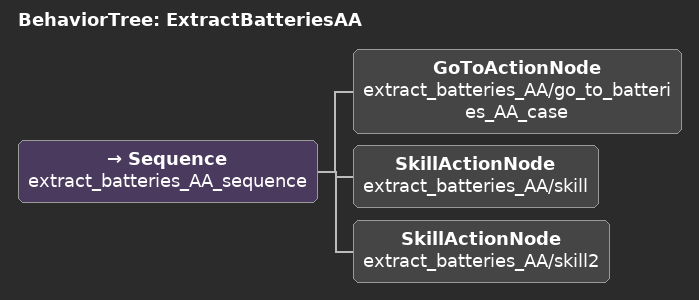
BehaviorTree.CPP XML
<?xml version="1.0"?>
<root>
  <BehaviorTree ID="ExtractBatteriesAA">
    <Sequence name="extract_batteries_AA_sequence">
      <GoToActionNode  name="extract_batteries_AA/go_to_batteries_AA_case"/>
      <SkillActionNode name="extract_batteries_AA/skill"/>
      <SkillActionNode name="extract_batteries_AA/skill2"/>

    </Sequence>
  </BehaviorTree>
</root>
